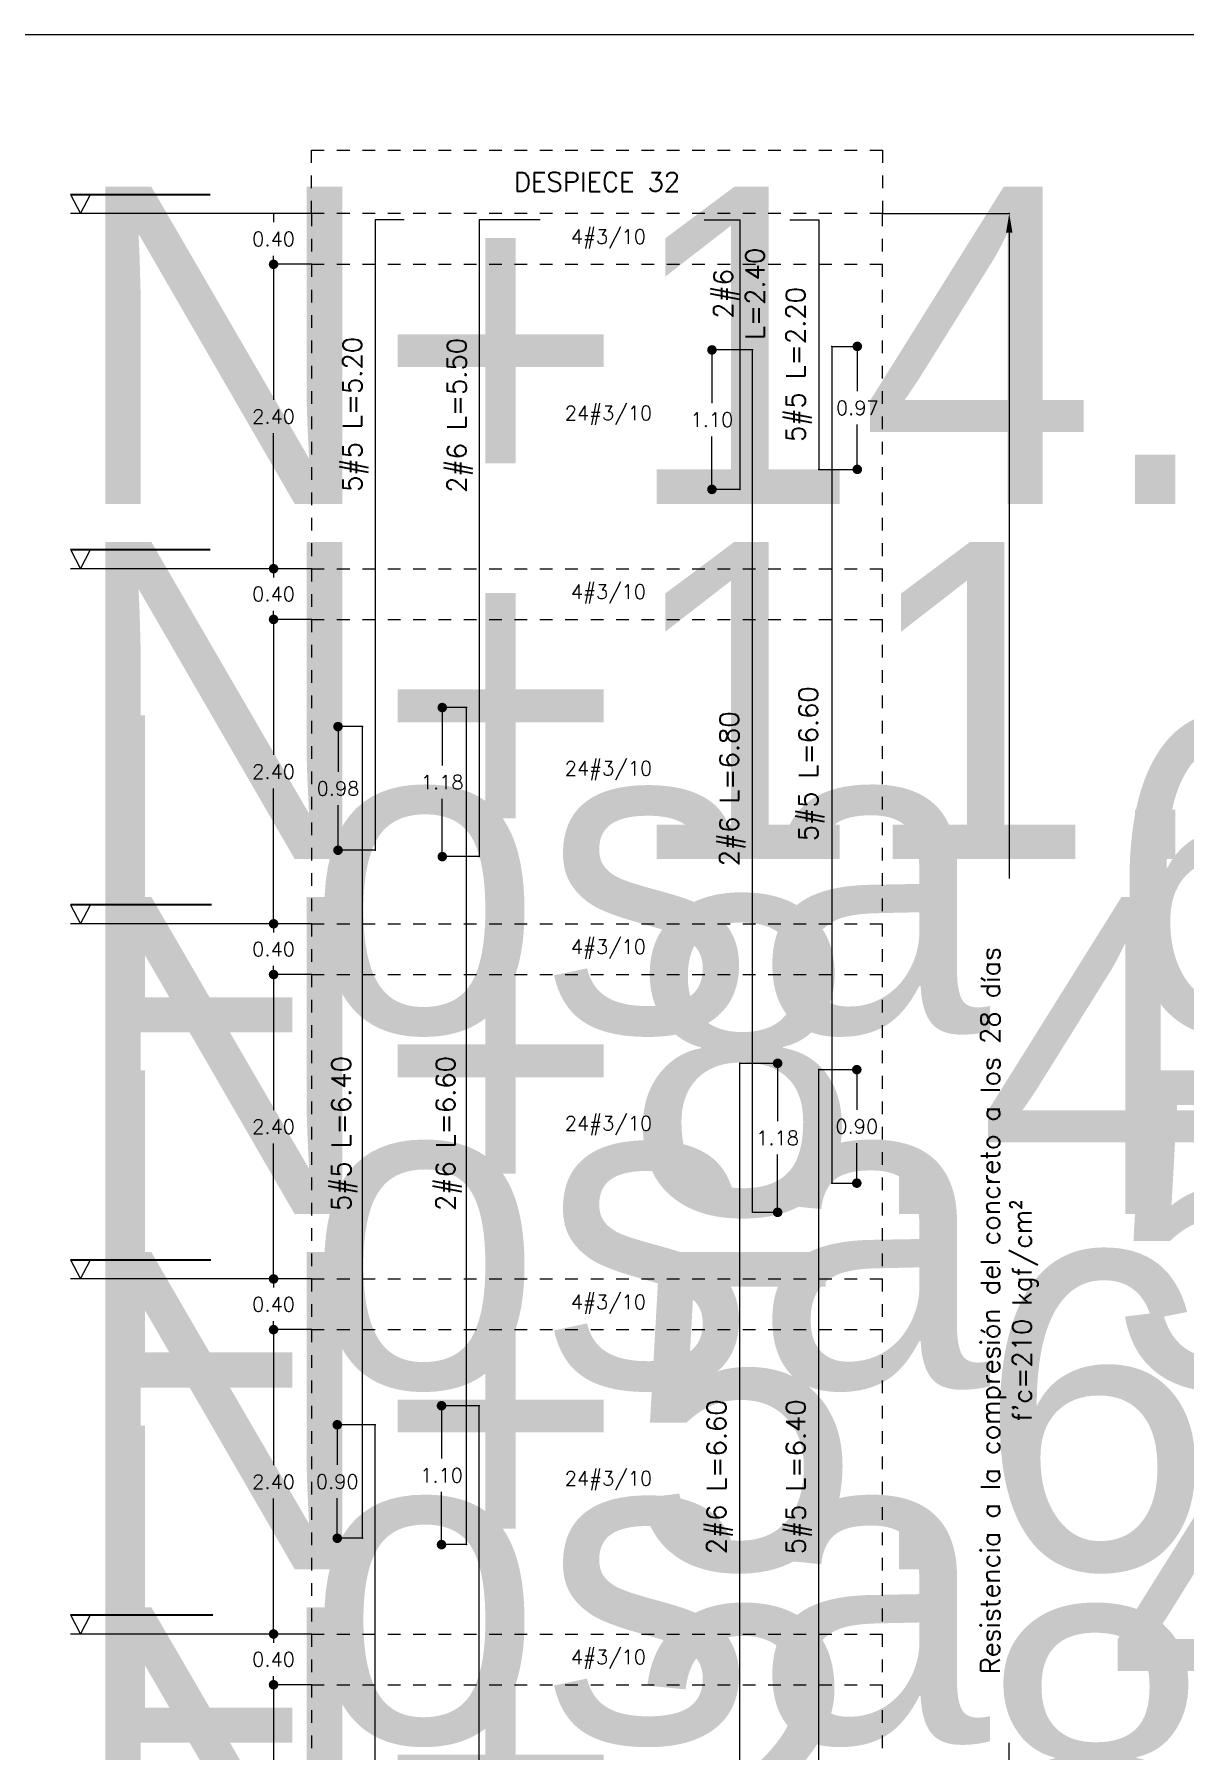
# Model space of a CAD drawing. Header units: millimetres. Extents: x 34 to 103.9, y 11.5 to 37.7.
# Drawn here: x 43.71 to 52.78, y 22.68 to 36.21 of the extents above; entities that cross this region are included whole.
import ezdxf
from ezdxf.enums import TextEntityAlignment as Align

# ---------------------------------------------------------------- set-up
doc = ezdxf.new("R2018")
doc.units = ezdxf.units.MM
doc.header["$LTSCALE"] = 0.01
doc.linetypes.add('DASHED2', pattern=[0.375, 0.25, -0.125])
doc.layers.add('def', color=7, linetype='Continuous', plot=False)
for name, color, linetype in [('FC_BORDE COLUMNA', 6, 'DASHED2'), ('FC_CAJON COLUMNAS', 4, 'Continuous'), ('FC_COTAS', 1, 'Continuous'), ('FC_PROYECCION', 6, 'DASHED2'), ('FC_R-100', 12, 'Continuous'), ('FC_R-60', 11, 'Continuous'), ('FC_R-80', 11, 'Continuous'), ('FC_REFUERZO', 5, 'Continuous')]:
    doc.layers.add(name, color=color, linetype=linetype)
doc.styles.add('FC_TEXT', font='romans.shx', dxfattribs={"height": 0.002})
doc.styles.add('FC_TEXT1', font='romans.shx')
doc.styles.get("Standard").update_dxf_attribs({"font": 'romans.shx'})
doc.dimstyles.new('FC_COTAS', dxfattribs={"dimtxt": 0.0015, "dimasz": 0.001, "dimexe": 0, "dimexo": 0, "dimgap": 0.001, "dimtad": 1, "dimtih": 1, "dimtoh": 1, "dimzin": 0, "dimdsep": 46, "dimtxsty": 'FC_TEXT1', "dimblk": 'DOT', "dimcen": 0.09, "dimclrd": 256, "dimclre": 256, "dimclrt": 256, "dimadec": 0, "dimazin": 0, "dimtfac": 1, "dimtix": 1, "dimtmove": 2, "dimatfit": 3, "dimfxl": 1.002, "dimtolj": 1, "dimtzin": 0, "dimlwd": -1, "dimarcsym": 0})

# ---------------------------------------------------------------- blocks, each defined once
blk = doc.blocks.new('_Dot')
at = {"color": 0, "linetype": 'ByBlock', "lineweight": -2}
blk.add_line((-0.5, 0), (-1, 0), dxfattribs=at)
at = {"color": 0, "linetype": 'ByBlock', "const_width": 0.5}
blk.add_lwpolyline([(-0.25, 0, 1), (0.25, 0, 1)], format="xyb", close=True, dxfattribs=at)
blk = doc.blocks.new('*D90')
at = {"layer": 'def', "color": 0, "ltscale": 0.6, "transparency": 16777216}
for p in [(45.601, 23.196), (45.901, 23.196), (45.901, 20.796)]:
    blk.add_point(p, dxfattribs=at)
at = {"layer": 'FC_COTAS', "lineweight": -2, "ltscale": 0.6, "transparency": 16777216}
for p, q in [((45.901, 23.196), (45.601, 23.196)), ((45.901, 20.796), (45.601, 20.796))]:
    blk.add_line(p, q, dxfattribs=at)
at = {"layer": 'FC_COTAS', "ltscale": 0.6, "transparency": 16777216}
for p, q in [((45.601, 23.121), (45.601, 22.127)), ((45.601, 20.871), (45.601, 21.864))]:
    blk.add_line(p, q, dxfattribs=at)
at = {"layer": 'FC_COTAS', "ltscale": 0.6, "transparency": 16777216, "xscale": 0.075, "yscale": 0.075, "zscale": 0.075}
for p, rotation in [((45.601, 23.196), 90), ((45.601, 20.796), 270)]:
    blk.add_blockref('_Dot', p, dxfattribs=dict(at, rotation=rotation))
at = {"layer": 'FC_COTAS', "ltscale": 0.6, "transparency": 16777216, "insert": (45.601, 21.996), "char_height": 0.1125, "attachment_point": 5, "style": 'FC_TEXT1'}
blk.add_mtext('\\A1;2.40', dxfattribs=at)
blk = doc.blocks.new('*D91')
at = {"layer": 'def', "color": 0, "ltscale": 0.6, "transparency": 16777216}
for p in [(45.601, 34.796), (45.901, 34.796), (45.901, 34.396)]:
    blk.add_point(p, dxfattribs=at)
at = {"layer": 'FC_COTAS', "lineweight": -2, "ltscale": 0.6, "transparency": 16777216}
for p, q in [((45.901, 34.796), (45.601, 34.796)), ((45.901, 34.396), (45.601, 34.396))]:
    blk.add_line(p, q, dxfattribs=at)
at = {"layer": 'FC_COTAS', "ltscale": 0.6, "transparency": 16777216}
for p, q in [((45.601, 34.796), (45.601, 34.727)), ((45.601, 34.396), (45.601, 34.464))]:
    blk.add_line(p, q, dxfattribs=at)
at = {"layer": 'FC_COTAS', "ltscale": 0.6, "transparency": 16777216, "insert": (45.601, 34.596), "char_height": 0.1125, "attachment_point": 5, "style": 'FC_TEXT1'}
blk.add_mtext('\\A1;0.40', dxfattribs=at)
blk = doc.blocks.new('*D220')
at = {"layer": 'def', "color": 0, "ltscale": 0.6, "transparency": 16777216}
for p in [(50.401, 34.796), (51.401, 34.796), (50.401, 17.496)]:
    blk.add_point(p, dxfattribs=at)
at = {"layer": 'FC_COTAS', "lineweight": -2, "ltscale": 0.6, "transparency": 16777216}
for p, q in [((50.401, 34.796), (51.401, 34.796)), ((50.401, 17.496), (51.401, 17.496))]:
    blk.add_line(p, q, dxfattribs=at)
at = {"layer": 'FC_COTAS', "ltscale": 0.6, "transparency": 16777216}
for p, q in [((51.401, 34.646), (51.401, 29.553)), ((51.401, 17.646), (51.401, 22.739))]:
    blk.add_line(p, q, dxfattribs=at)
for points in [[(51.376, 34.646), (51.426, 34.646), (51.401, 34.796)], [(51.376, 17.646), (51.426, 17.646), (51.401, 17.496)]]:
    blk.add_solid(points, dxfattribs=at)
at = {"layer": 'FC_COTAS', "ltscale": 0.6, "transparency": 16777216, "insert": (51.401, 26.146), "char_height": 0.1125, "attachment_point": 5, "rotation": 90, "style": 'FC_TEXT1'}
blk.add_mtext("\\A1;{\\H1.33333x;\\C11;Resistencia a la compresión del concreto a los 28 días\\Pf'c=210 kgf/cm²\\C256; }", dxfattribs=at)
blk = doc.blocks.new('*U27')
at = {"ltscale": 0.9, "const_width": 0.0002}
blk.add_lwpolyline([(-0.01064, 0.002), (-0.02533, 0.002)], dxfattribs=at)
at = {"ltscale": 0.9}
blk.add_lwpolyline([(-0.02429, 0), (-0.02325, 0.002), (-0.02533, 0.002)], close=True, dxfattribs=at)
blk.add_lwpolyline([(0, 0), (-0.02533, 0)], dxfattribs=at)
at = {"layer": 'FC_R-80', "lineweight": 25, "flags": 104}
blk.add_attdef('N+00.00', text='', height=0.002, dxfattribs=at).set_placement((-0.02533, 0.00282), align=Align.BOTTOM_LEFT)
blk = doc.blocks.new('*D95')
at = {"layer": 'def', "color": 0, "ltscale": 1.5, "transparency": 16777216}
for p in [(45.601, 23.596), (45.901, 23.596), (45.901, 23.196)]:
    blk.add_point(p, dxfattribs=at)
at = {"layer": 'FC_COTAS', "lineweight": -2, "ltscale": 1.5, "transparency": 16777216}
for p, q in [((45.901, 23.596), (45.601, 23.596)), ((45.901, 23.196), (45.601, 23.196))]:
    blk.add_line(p, q, dxfattribs=at)
at = {"layer": 'FC_COTAS', "ltscale": 1.5, "transparency": 16777216}
for p, q in [((45.601, 23.596), (45.601, 23.527)), ((45.601, 23.196), (45.601, 23.264))]:
    blk.add_line(p, q, dxfattribs=at)
at = {"layer": 'FC_COTAS', "ltscale": 1.5, "transparency": 16777216, "insert": (45.601, 23.396), "char_height": 0.1125, "attachment_point": 5, "style": 'FC_TEXT1'}
blk.add_mtext('\\A1;0.40', dxfattribs=at)
blk = doc.blocks.new('*D96')
at = {"layer": 'def', "color": 0, "ltscale": 1.5, "transparency": 16777216}
for p in [(45.601, 25.996), (45.901, 25.996), (45.901, 23.596)]:
    blk.add_point(p, dxfattribs=at)
at = {"layer": 'FC_COTAS', "lineweight": -2, "ltscale": 1.5, "transparency": 16777216}
for p, q in [((45.901, 25.996), (45.601, 25.996)), ((45.901, 23.596), (45.601, 23.596))]:
    blk.add_line(p, q, dxfattribs=at)
at = {"layer": 'FC_COTAS', "ltscale": 1.5, "transparency": 16777216}
for p, q in [((45.601, 25.921), (45.601, 24.927)), ((45.601, 23.671), (45.601, 24.664))]:
    blk.add_line(p, q, dxfattribs=at)
at = {"layer": 'FC_COTAS', "ltscale": 1.5, "transparency": 16777216, "xscale": 0.075, "yscale": 0.075, "zscale": 0.075}
for p, rotation in [((45.601, 25.996), 90), ((45.601, 23.596), 270)]:
    blk.add_blockref('_Dot', p, dxfattribs=dict(at, rotation=rotation))
at = {"layer": 'FC_COTAS', "ltscale": 1.5, "transparency": 16777216, "insert": (45.601, 24.796), "char_height": 0.1125, "attachment_point": 5, "style": 'FC_TEXT1'}
blk.add_mtext('\\A1;2.40', dxfattribs=at)
blk = doc.blocks.new('*D97')
at = {"layer": 'def', "color": 0, "ltscale": 1.5, "transparency": 16777216}
for p in [(45.601, 26.396), (45.901, 26.396), (45.901, 25.996)]:
    blk.add_point(p, dxfattribs=at)
at = {"layer": 'FC_COTAS', "lineweight": -2, "ltscale": 1.5, "transparency": 16777216}
for p, q in [((45.901, 26.396), (45.601, 26.396)), ((45.901, 25.996), (45.601, 25.996))]:
    blk.add_line(p, q, dxfattribs=at)
at = {"layer": 'FC_COTAS', "ltscale": 1.5, "transparency": 16777216}
for p, q in [((45.601, 26.396), (45.601, 26.327)), ((45.601, 25.996), (45.601, 26.064))]:
    blk.add_line(p, q, dxfattribs=at)
at = {"layer": 'FC_COTAS', "ltscale": 1.5, "transparency": 16777216, "insert": (45.601, 26.196), "char_height": 0.1125, "attachment_point": 5, "style": 'FC_TEXT1'}
blk.add_mtext('\\A1;0.40', dxfattribs=at)
blk = doc.blocks.new('*D98')
at = {"layer": 'def', "color": 0, "ltscale": 1.5, "transparency": 16777216}
for p in [(45.601, 28.796), (45.901, 28.796), (45.901, 26.396)]:
    blk.add_point(p, dxfattribs=at)
at = {"layer": 'FC_COTAS', "lineweight": -2, "ltscale": 1.5, "transparency": 16777216}
for p, q in [((45.901, 28.796), (45.601, 28.796)), ((45.901, 26.396), (45.601, 26.396))]:
    blk.add_line(p, q, dxfattribs=at)
at = {"layer": 'FC_COTAS', "ltscale": 1.5, "transparency": 16777216}
for p, q in [((45.601, 28.721), (45.601, 27.727)), ((45.601, 26.471), (45.601, 27.464))]:
    blk.add_line(p, q, dxfattribs=at)
at = {"layer": 'FC_COTAS', "ltscale": 1.5, "transparency": 16777216, "xscale": 0.075, "yscale": 0.075, "zscale": 0.075}
for p, rotation in [((45.601, 28.796), 90), ((45.601, 26.396), 270)]:
    blk.add_blockref('_Dot', p, dxfattribs=dict(at, rotation=rotation))
at = {"layer": 'FC_COTAS', "ltscale": 1.5, "transparency": 16777216, "insert": (45.601, 27.596), "char_height": 0.1125, "attachment_point": 5, "style": 'FC_TEXT1'}
blk.add_mtext('\\A1;2.40', dxfattribs=at)
blk = doc.blocks.new('*D99')
at = {"layer": 'def', "color": 0, "ltscale": 1.5, "transparency": 16777216}
for p in [(45.601, 29.196), (45.901, 29.196), (45.901, 28.796)]:
    blk.add_point(p, dxfattribs=at)
at = {"layer": 'FC_COTAS', "lineweight": -2, "ltscale": 1.5, "transparency": 16777216}
for p, q in [((45.901, 29.196), (45.601, 29.196)), ((45.901, 28.796), (45.601, 28.796))]:
    blk.add_line(p, q, dxfattribs=at)
at = {"layer": 'FC_COTAS', "ltscale": 1.5, "transparency": 16777216}
for p, q in [((45.601, 29.196), (45.601, 29.127)), ((45.601, 28.796), (45.601, 28.864))]:
    blk.add_line(p, q, dxfattribs=at)
at = {"layer": 'FC_COTAS', "ltscale": 1.5, "transparency": 16777216, "insert": (45.601, 28.996), "char_height": 0.1125, "attachment_point": 5, "style": 'FC_TEXT1'}
blk.add_mtext('\\A1;0.40', dxfattribs=at)
blk = doc.blocks.new('*D100')
at = {"layer": 'def', "color": 0, "ltscale": 1.5, "transparency": 16777216}
for p in [(45.601, 31.596), (45.901, 31.596), (45.901, 29.196)]:
    blk.add_point(p, dxfattribs=at)
at = {"layer": 'FC_COTAS', "lineweight": -2, "ltscale": 1.5, "transparency": 16777216}
for p, q in [((45.901, 31.596), (45.601, 31.596)), ((45.901, 29.196), (45.601, 29.196))]:
    blk.add_line(p, q, dxfattribs=at)
at = {"layer": 'FC_COTAS', "ltscale": 1.5, "transparency": 16777216}
for p, q in [((45.601, 31.521), (45.601, 30.527)), ((45.601, 29.271), (45.601, 30.264))]:
    blk.add_line(p, q, dxfattribs=at)
at = {"layer": 'FC_COTAS', "ltscale": 1.5, "transparency": 16777216, "xscale": 0.075, "yscale": 0.075, "zscale": 0.075}
for p, rotation in [((45.601, 31.596), 90), ((45.601, 29.196), 270)]:
    blk.add_blockref('_Dot', p, dxfattribs=dict(at, rotation=rotation))
at = {"layer": 'FC_COTAS', "ltscale": 1.5, "transparency": 16777216, "insert": (45.601, 30.396), "char_height": 0.1125, "attachment_point": 5, "style": 'FC_TEXT1'}
blk.add_mtext('\\A1;2.40', dxfattribs=at)
blk = doc.blocks.new('*U26')
at = {"ltscale": 0.9, "const_width": 0.0002}
blk.add_lwpolyline([(-0.01049, 0.002), (-0.02533, 0.002)], dxfattribs=at)
at = {"ltscale": 0.9}
blk.add_lwpolyline([(-0.02429, 0), (-0.02325, 0.002), (-0.02533, 0.002)], close=True, dxfattribs=at)
blk.add_lwpolyline([(0, 0), (-0.02533, 0)], dxfattribs=at)
at = {"layer": 'FC_R-80', "lineweight": 25, "flags": 104}
blk.add_attdef('N+00.00', text='', height=0.002, dxfattribs=at).set_placement((-0.02533, 0.00282), align=Align.BOTTOM_LEFT)
blk = doc.blocks.new('*U25')
at = {"ltscale": 0.9, "const_width": 0.0002}
blk.add_lwpolyline([(-0.01058, 0.002), (-0.02533, 0.002)], dxfattribs=at)
at = {"ltscale": 0.9}
blk.add_lwpolyline([(-0.02429, 0), (-0.02325, 0.002), (-0.02533, 0.002)], close=True, dxfattribs=at)
blk.add_lwpolyline([(0, 0), (-0.02533, 0)], dxfattribs=at)
at = {"layer": 'FC_R-80', "lineweight": 25, "flags": 104}
blk.add_attdef('N+00.00', text='', height=0.002, dxfattribs=at).set_placement((-0.02533, 0.00282), align=Align.BOTTOM_LEFT)
blk = doc.blocks.new('*U24')
at = {"ltscale": 0.9, "const_width": 0.0002}
blk.add_lwpolyline([(-0.01037, 0.002), (-0.02533, 0.002)], dxfattribs=at)
at = {"ltscale": 0.9}
blk.add_lwpolyline([(-0.02429, 0), (-0.02325, 0.002), (-0.02533, 0.002)], close=True, dxfattribs=at)
blk.add_lwpolyline([(0, 0), (-0.02533, 0)], dxfattribs=at)
at = {"layer": 'FC_R-80', "lineweight": 25, "flags": 104}
blk.add_attdef('N+00.00', text='', height=0.002, dxfattribs=at).set_placement((-0.02533, 0.00282), align=Align.BOTTOM_LEFT)
blk = doc.blocks.new('*D101')
at = {"layer": 'def', "color": 0, "ltscale": 0.6, "transparency": 16777216}
for p in [(46.401, 25.246), (46.103, 24.351), (46.301, 24.351)]:
    blk.add_point(p, dxfattribs=at)
at = {"layer": 'FC_COTAS', "lineweight": -2, "ltscale": 0.6, "transparency": 16777216}
for p, q in [((46.401, 25.246), (46.103, 25.246)), ((46.301, 24.351), (46.103, 24.351))]:
    blk.add_line(p, q, dxfattribs=at)
at = {"layer": 'FC_COTAS', "ltscale": 0.6, "transparency": 16777216}
for p, q in [((46.103, 25.171), (46.103, 24.929)), ((46.103, 24.426), (46.103, 24.667))]:
    blk.add_line(p, q, dxfattribs=at)
at = {"layer": 'FC_COTAS', "ltscale": 0.6, "transparency": 16777216, "xscale": 0.075, "yscale": 0.075, "zscale": 0.075}
for p, rotation in [((46.103, 25.246), 90), ((46.103, 24.351), 270)]:
    blk.add_blockref('_Dot', p, dxfattribs=dict(at, rotation=rotation))
at = {"layer": 'FC_COTAS', "ltscale": 0.6, "transparency": 16777216, "insert": (46.103, 24.798), "char_height": 0.1125, "attachment_point": 5, "style": 'FC_TEXT1'}
blk.add_mtext('\\A1;0.90', dxfattribs=at)
blk = doc.blocks.new('*D102')
at = {"layer": 'def', "color": 0, "ltscale": 0.6, "transparency": 16777216}
for p in [(46.301, 30.751), (46.109, 29.776), (46.401, 29.776)]:
    blk.add_point(p, dxfattribs=at)
at = {"layer": 'FC_COTAS', "lineweight": -2, "ltscale": 0.6, "transparency": 16777216}
for p, q in [((46.301, 30.751), (46.109, 30.751)), ((46.401, 29.776), (46.109, 29.776))]:
    blk.add_line(p, q, dxfattribs=at)
at = {"layer": 'FC_COTAS', "ltscale": 0.6, "transparency": 16777216}
for p, q in [((46.109, 30.676), (46.109, 30.394)), ((46.109, 29.851), (46.109, 30.132))]:
    blk.add_line(p, q, dxfattribs=at)
at = {"layer": 'FC_COTAS', "ltscale": 0.6, "transparency": 16777216, "xscale": 0.075, "yscale": 0.075, "zscale": 0.075}
for p, rotation in [((46.109, 30.751), 90), ((46.109, 29.776), 270)]:
    blk.add_blockref('_Dot', p, dxfattribs=dict(at, rotation=rotation))
at = {"layer": 'FC_COTAS', "ltscale": 0.6, "transparency": 16777216, "insert": (46.109, 30.263), "char_height": 0.1125, "attachment_point": 5, "style": 'FC_TEXT1'}
blk.add_mtext('\\A1;0.98', dxfattribs=at)
blk = doc.blocks.new('*D105')
at = {"layer": 'def', "color": 0, "ltscale": 0.6, "transparency": 16777216}
for p in [(49.901, 28.046), (50.001, 27.151), (50.199, 27.151)]:
    blk.add_point(p, dxfattribs=at)
at = {"layer": 'FC_COTAS', "lineweight": -2, "ltscale": 0.6, "transparency": 16777216}
for p, q in [((49.901, 28.046), (50.199, 28.046)), ((50.001, 27.151), (50.199, 27.151))]:
    blk.add_line(p, q, dxfattribs=at)
at = {"layer": 'FC_COTAS', "ltscale": 0.6, "transparency": 16777216}
for p, q in [((50.199, 27.971), (50.199, 27.729)), ((50.199, 27.226), (50.199, 27.467))]:
    blk.add_line(p, q, dxfattribs=at)
at = {"layer": 'FC_COTAS', "ltscale": 0.6, "transparency": 16777216, "xscale": 0.075, "yscale": 0.075, "zscale": 0.075}
for p, rotation in [((50.199, 28.046), 90), ((50.199, 27.151), 270)]:
    blk.add_blockref('_Dot', p, dxfattribs=dict(at, rotation=rotation))
at = {"layer": 'FC_COTAS', "ltscale": 0.6, "transparency": 16777216, "insert": (50.199, 27.598), "char_height": 0.1125, "attachment_point": 5, "style": 'FC_TEXT1'}
blk.add_mtext('\\A1;0.90', dxfattribs=at)
blk = doc.blocks.new('*D106')
at = {"layer": 'def', "color": 0, "ltscale": 1.5, "transparency": 16777216}
for p in [(45.601, 31.996), (45.901, 31.996), (45.901, 31.596)]:
    blk.add_point(p, dxfattribs=at)
at = {"layer": 'FC_COTAS', "lineweight": -2, "ltscale": 1.5, "transparency": 16777216}
for p, q in [((45.901, 31.996), (45.601, 31.996)), ((45.901, 31.596), (45.601, 31.596))]:
    blk.add_line(p, q, dxfattribs=at)
at = {"layer": 'FC_COTAS', "ltscale": 1.5, "transparency": 16777216}
for p, q in [((45.601, 31.996), (45.601, 31.927)), ((45.601, 31.596), (45.601, 31.664))]:
    blk.add_line(p, q, dxfattribs=at)
at = {"layer": 'FC_COTAS', "ltscale": 1.5, "transparency": 16777216, "insert": (45.601, 31.796), "char_height": 0.1125, "attachment_point": 5, "style": 'FC_TEXT1'}
blk.add_mtext('\\A1;0.40', dxfattribs=at)
blk = doc.blocks.new('*D107')
at = {"layer": 'def', "color": 0, "ltscale": 0.6, "transparency": 16777216}
for p in [(50.001, 33.749), (49.901, 32.779), (50.203, 32.779)]:
    blk.add_point(p, dxfattribs=at)
at = {"layer": 'FC_COTAS', "lineweight": -2, "ltscale": 0.6, "transparency": 16777216}
for p, q in [((50.001, 33.749), (50.203, 33.749)), ((49.901, 32.779), (50.203, 32.779))]:
    blk.add_line(p, q, dxfattribs=at)
at = {"layer": 'FC_COTAS', "ltscale": 0.6, "transparency": 16777216}
for p, q in [((50.203, 33.674), (50.203, 33.395)), ((50.203, 32.854), (50.203, 33.132))]:
    blk.add_line(p, q, dxfattribs=at)
at = {"layer": 'FC_COTAS', "ltscale": 0.6, "transparency": 16777216, "xscale": 0.075, "yscale": 0.075, "zscale": 0.075}
for p, rotation in [((50.203, 33.749), 90), ((50.203, 32.779), 270)]:
    blk.add_blockref('_Dot', p, dxfattribs=dict(at, rotation=rotation))
at = {"layer": 'FC_COTAS', "ltscale": 0.6, "transparency": 16777216, "insert": (50.203, 33.264), "char_height": 0.1125, "attachment_point": 5, "style": 'FC_TEXT1'}
blk.add_mtext('\\A1;0.97', dxfattribs=at)
blk = doc.blocks.new('*D108')
at = {"layer": 'def', "color": 0, "ltscale": 1.5, "transparency": 16777216}
for p in [(45.601, 34.396), (45.901, 34.396), (45.901, 31.996)]:
    blk.add_point(p, dxfattribs=at)
at = {"layer": 'FC_COTAS', "lineweight": -2, "ltscale": 1.5, "transparency": 16777216}
for p, q in [((45.901, 34.396), (45.601, 34.396)), ((45.901, 31.996), (45.601, 31.996))]:
    blk.add_line(p, q, dxfattribs=at)
at = {"layer": 'FC_COTAS', "ltscale": 1.5, "transparency": 16777216}
for p, q in [((45.601, 34.321), (45.601, 33.327)), ((45.601, 32.071), (45.601, 33.064))]:
    blk.add_line(p, q, dxfattribs=at)
at = {"layer": 'FC_COTAS', "ltscale": 1.5, "transparency": 16777216, "xscale": 0.075, "yscale": 0.075, "zscale": 0.075}
for p, rotation in [((45.601, 34.396), 90), ((45.601, 31.996), 270)]:
    blk.add_blockref('_Dot', p, dxfattribs=dict(at, rotation=rotation))
at = {"layer": 'FC_COTAS', "ltscale": 1.5, "transparency": 16777216, "insert": (45.601, 33.196), "char_height": 0.1125, "attachment_point": 5, "style": 'FC_TEXT1'}
blk.add_mtext('\\A1;2.40', dxfattribs=at)
blk = doc.blocks.new('*D110')
at = {"layer": 'def', "color": 0, "ltscale": 0.6, "transparency": 16777216}
for p in [(47.223, 25.396), (46.925, 24.301), (47.123, 24.301)]:
    blk.add_point(p, dxfattribs=at)
at = {"layer": 'FC_COTAS', "lineweight": -2, "ltscale": 0.6, "transparency": 16777216}
for p, q in [((47.223, 25.396), (46.925, 25.396)), ((47.123, 24.301), (46.925, 24.301))]:
    blk.add_line(p, q, dxfattribs=at)
at = {"layer": 'FC_COTAS', "ltscale": 0.6, "transparency": 16777216}
for p, q in [((46.925, 25.321), (46.925, 24.979)), ((46.925, 24.376), (46.925, 24.717))]:
    blk.add_line(p, q, dxfattribs=at)
at = {"layer": 'FC_COTAS', "ltscale": 0.6, "transparency": 16777216, "xscale": 0.075, "yscale": 0.075, "zscale": 0.075}
for p, rotation in [((46.925, 25.396), 90), ((46.925, 24.301), 270)]:
    blk.add_blockref('_Dot', p, dxfattribs=dict(at, rotation=rotation))
at = {"layer": 'FC_COTAS', "ltscale": 0.6, "transparency": 16777216, "insert": (46.925, 24.848), "char_height": 0.1125, "attachment_point": 5, "style": 'FC_TEXT1'}
blk.add_mtext('\\A1;1.10', dxfattribs=at)
blk = doc.blocks.new('*D111')
at = {"layer": 'def', "color": 0, "ltscale": 0.6, "transparency": 16777216}
for p in [(47.123, 30.901), (46.931, 29.726), (47.223, 29.726)]:
    blk.add_point(p, dxfattribs=at)
at = {"layer": 'FC_COTAS', "lineweight": -2, "ltscale": 0.6, "transparency": 16777216}
for p, q in [((47.123, 30.901), (46.931, 30.901)), ((47.223, 29.726), (46.931, 29.726))]:
    blk.add_line(p, q, dxfattribs=at)
at = {"layer": 'FC_COTAS', "ltscale": 0.6, "transparency": 16777216}
for p, q in [((46.931, 30.826), (46.931, 30.444)), ((46.931, 29.801), (46.931, 30.182))]:
    blk.add_line(p, q, dxfattribs=at)
at = {"layer": 'FC_COTAS', "ltscale": 0.6, "transparency": 16777216, "xscale": 0.075, "yscale": 0.075, "zscale": 0.075}
for p, rotation in [((46.931, 30.901), 90), ((46.931, 29.726), 270)]:
    blk.add_blockref('_Dot', p, dxfattribs=dict(at, rotation=rotation))
at = {"layer": 'FC_COTAS', "ltscale": 0.6, "transparency": 16777216, "insert": (46.931, 30.313), "char_height": 0.1125, "attachment_point": 5, "style": 'FC_TEXT1'}
blk.add_mtext('\\A1;1.18', dxfattribs=at)
blk = doc.blocks.new('*D113')
at = {"layer": 'def', "color": 0, "ltscale": 0.6, "transparency": 16777216}
for p in [(49.277, 28.096), (49.377, 26.921), (49.575, 26.921)]:
    blk.add_point(p, dxfattribs=at)
at = {"layer": 'FC_COTAS', "lineweight": -2, "ltscale": 0.6, "transparency": 16777216}
for p, q in [((49.277, 28.096), (49.575, 28.096)), ((49.377, 26.921), (49.575, 26.921))]:
    blk.add_line(p, q, dxfattribs=at)
at = {"layer": 'FC_COTAS', "ltscale": 0.6, "transparency": 16777216}
for p, q in [((49.575, 28.021), (49.575, 27.639)), ((49.575, 26.996), (49.575, 27.377))]:
    blk.add_line(p, q, dxfattribs=at)
at = {"layer": 'FC_COTAS', "ltscale": 0.6, "transparency": 16777216, "xscale": 0.075, "yscale": 0.075, "zscale": 0.075}
for p, rotation in [((49.575, 28.096), 90), ((49.575, 26.921), 270)]:
    blk.add_blockref('_Dot', p, dxfattribs=dict(at, rotation=rotation))
at = {"layer": 'FC_COTAS', "ltscale": 0.6, "transparency": 16777216, "insert": (49.575, 27.508), "char_height": 0.1125, "attachment_point": 5, "style": 'FC_TEXT1'}
blk.add_mtext('\\A1;1.18', dxfattribs=at)
blk = doc.blocks.new('*D114')
at = {"layer": 'def', "color": 0, "ltscale": 1.5, "transparency": 16777216}
for p in [(49.377, 33.721), (49.057, 32.621), (49.277, 32.621)]:
    blk.add_point(p, dxfattribs=at)
at = {"layer": 'FC_COTAS', "lineweight": -2, "ltscale": 1.5, "transparency": 16777216}
for p, q in [((49.377, 33.721), (49.057, 33.721)), ((49.277, 32.621), (49.057, 32.621))]:
    blk.add_line(p, q, dxfattribs=at)
at = {"layer": 'FC_COTAS', "ltscale": 1.5, "transparency": 16777216}
for p, q in [((49.057, 33.646), (49.057, 33.302)), ((49.057, 32.696), (49.057, 33.039))]:
    blk.add_line(p, q, dxfattribs=at)
at = {"layer": 'FC_COTAS', "ltscale": 1.5, "transparency": 16777216, "xscale": 0.075, "yscale": 0.075, "zscale": 0.075}
for p, rotation in [((49.057, 33.721), 90), ((49.057, 32.621), 270)]:
    blk.add_blockref('_Dot', p, dxfattribs=dict(at, rotation=rotation))
at = {"layer": 'FC_COTAS', "ltscale": 1.5, "transparency": 16777216, "insert": (49.057, 33.171), "char_height": 0.1125, "attachment_point": 5, "style": 'FC_TEXT1'}
blk.add_mtext('\\A1;1.10', dxfattribs=at)

msp = doc.modelspace()

# ---------------------------------------------------------------- linework, layer by layer
at = {"layer": 'FC_BORDE COLUMNA', "ltscale": 0.6}
msp.add_lwpolyline([(45.901, 17.496), (50.401, 17.496), (50.401, 34.796), (45.901, 34.796)], close=True, dxfattribs=at)
at = {"layer": 'FC_PROYECCION', "ltscale": 0.6}
msp.add_lwpolyline([(45.901, 34.796), (45.901, 35.296), (50.401, 35.296), (50.401, 34.796)], close=True, dxfattribs=at)
for points in [[(45.901, 34.396), (50.401, 34.396)], [(45.901, 31.996), (50.401, 31.996)], [(45.901, 31.596), (50.401, 31.596)], [(45.901, 29.196), (50.401, 29.196)], [(45.901, 28.796), (50.401, 28.796)], [(45.901, 26.396), (50.401, 26.396)], [(45.901, 25.996), (50.401, 25.996)], [(45.901, 23.596), (50.401, 23.596)], [(45.901, 23.196), (50.401, 23.196)]]:
    msp.add_lwpolyline(points, dxfattribs=at)
at = {"layer": 'FC_REFUERZO', "ltscale": 0.6}
for points in [[(46.631, 34.746), (46.401, 34.746), (46.401, 29.771)], [(47.703, 34.746), (47.223, 34.746), (47.223, 29.726)], [(48.997, 34.746), (49.277, 34.746), (49.277, 32.621)], [(49.671, 34.746), (49.901, 34.746), (49.901, 32.779)], [(49.377, 26.921), (49.377, 33.721), (49.377, 33.721)], [(50.001, 33.749), (50.001, 33.749), (50.001, 27.151)], [(47.123, 24.301), (47.123, 30.901), (47.123, 30.901)], [(46.301, 24.351), (46.301, 30.751), (46.301, 30.751)], [(49.277, 21.496), (49.277, 28.096), (49.277, 28.096)], [(49.901, 21.646), (49.901, 28.046), (49.901, 28.046)], [(47.223, 18.696), (47.223, 25.396), (47.223, 25.396)], [(46.401, 18.846), (46.401, 25.246), (46.401, 25.246)]]:
    msp.add_lwpolyline(points, dxfattribs=at)

# ---------------------------------------------------------------- block references
at = {"layer": 'FC_COTAS'}
ref = msp.add_blockref('*U27', (45.901, 34.796), dxfattribs=dict(at, xscale=75, yscale=75, zscale=75))
lines = msp.add_mtext('N+14.00\\PLosa 6-A', dxfattribs={"layer": 'FC_R-80', "lineweight": 25, "insert": (44.001, 35.007), "char_height": 2.5, "attachment_point": 1})
ref.add_attrib('N+00.00', '', (44.001, 35.007), dxfattribs={"flags": 104}).embed_mtext(lines)
ref = msp.add_blockref('*U27', (45.901, 31.996), dxfattribs=dict(at, xscale=75, yscale=75, zscale=75))
lines = msp.add_mtext('N+11.20\\PLosa 5-A', dxfattribs={"layer": 'FC_R-80', "lineweight": 25, "insert": (44.001, 32.207), "char_height": 2.5, "attachment_point": 1})
ref.add_attrib('N+00.00', '', (44.001, 32.207), dxfattribs={"flags": 104}).embed_mtext(lines)
ref = msp.add_blockref('*U26', (45.901, 29.196), dxfattribs=dict(at, xscale=75, yscale=75, zscale=75))
lines = msp.add_mtext('N+8.40\\PLosa 4-A', dxfattribs={"layer": 'FC_R-80', "lineweight": 25, "insert": (44.001, 29.407), "char_height": 2.5, "attachment_point": 1})
ref.add_attrib('N+00.00', '', (44.001, 29.407), dxfattribs={"flags": 104}).embed_mtext(lines)
ref = msp.add_blockref('*U25', (45.901, 26.396), dxfattribs=dict(at, xscale=75, yscale=75, zscale=75))
lines = msp.add_mtext('N+5.60\\PLosa 3-A', dxfattribs={"layer": 'FC_R-80', "lineweight": 25, "insert": (44.001, 26.607), "char_height": 2.5, "attachment_point": 1})
ref.add_attrib('N+00.00', '', (44.001, 26.607), dxfattribs={"flags": 104}).embed_mtext(lines)
ref = msp.add_blockref('*U24', (45.901, 23.596), dxfattribs=dict(at, xscale=75, yscale=75, zscale=75))
lines = msp.add_mtext('N+2.80\\PLosa 2-A', dxfattribs={"layer": 'FC_R-80', "lineweight": 25, "insert": (44.001, 23.807), "char_height": 2.5, "attachment_point": 1})
ref.add_attrib('N+00.00', '', (44.001, 23.807), dxfattribs={"flags": 104}).embed_mtext(lines)

# ---------------------------------------------------------------- texts
at = {"layer": 'FC_R-100', "ltscale": 0.6, "insert": (48.151, 35.046), "char_height": 0.15, "width": 1.47293, "attachment_point": 5, "style": 'FC_TEXT'}
msp.add_mtext('DESPIECE 32', dxfattribs=at)
at = {"layer": 'FC_R-80', "char_height": 0.15, "attachment_point": 5, "rotation": 90, "style": 'FC_TEXT'}
for s, insert, width in [('2#6 L=2.40', (49.271, 34.163), 0.85504), ('5#5 L=2.20', (49.741, 33.606), 1.4281), ('5#5 L=5.20', (46.247, 33.213), 4.2281), ('2#6 L=5.50', (47.07, 33.205), 1.4281), ('5#5 L=6.60', (49.841, 30.458), 1.4281), ('2#6 L=6.80', (49.218, 30.26), 1.5789), ('5#5 L=6.40', (46.159, 27.542), 1.5789), ('2#6 L=6.60', (46.982, 27.542), 1.5789), ('2#6 L=6.60', (49.118, 24.835), 1.5789), ('5#5 L=6.40', (49.743, 24.835), 1.5789)]:
    msp.add_mtext(s, dxfattribs=dict(at, insert=insert, width=width))

# ---------------------------------------------------------------- dimensions: what is measured, and where the dimension line sits
at = {"layer": 'FC_COTAS', "ltscale": 0.6}
for base, p1, p2, picture, middle in [((45.601, 34.796), (45.901, 34.396), (45.901, 34.796), '*D91', (45.601, 34.596)), ((50.203, 32.779), (50.001, 33.749), (49.901, 32.779), '*D107', (50.203, 33.264)), ((46.931102627, 29.725714937), (47.123305627, 30.900714937), (47.223305627, 29.725714937), '*D111', (46.931102627, 30.313214937)), ((46.108887855, 29.775714938), (46.301090854, 30.750714938), (46.401090854, 29.775714938), '*D102', (46.108887855, 30.263214938)), ((49.574970094, 26.920709129), (49.276561694, 28.095709129), (49.376561694, 26.920709129), '*D113', (49.574970094, 27.508209129)), ((50.199499254, 27.15070913), (49.901090854, 28.04570913), (50.001090854, 27.15070913), '*D105', (50.199499254, 27.59820913)), ((46.924897227, 24.300709129), (47.223305627, 25.395709129), (47.123305627, 24.300709129), '*D110', (46.924897227, 24.848209129)), ((46.102682455, 24.35070913), (46.401090854, 25.24570913), (46.301090854, 24.35070913), '*D101', (46.102682455, 24.79820913)), ((45.601, 23.196), (45.901, 20.796), (45.901, 23.196), '*D90', (45.601, 21.996))]:
    dim = msp.add_linear_dim(base=base, p1=p1, p2=p2, angle=90, dimstyle='FC_COTAS', override={"dimscale": 0, "dimtix": 1, "dimtofl": 1, "dimtmove": 2, "dimatfit": 3}, dxfattribs=at)
    dim.commit()
    dim.dimension.update_dxf_attribs({"geometry": picture, "text_midpoint": middle})
dim = msp.add_linear_dim(base=(51.401, 34.796), p1=(50.401, 17.496), p2=(50.401, 34.796), angle=90, text="{\\H1.33333x;\\C11;Resistencia a la compresión del concreto a los 28 días\\Pf'c=210 kgf/cm²\\C256; }", dimstyle='FC_COTAS', override={"dimscale": 0, "dimasz": 0.002, "dimsah": 1, "dimtix": 1, "dimtofl": 1, "dimtmove": 2, "dimatfit": 3}, dxfattribs=at)
dim.commit()
dim.dimension.update_dxf_attribs({"geometry": '*D220', "text_midpoint": (51.401, 26.146), "text_rotation": 90})
at = {"layer": 'FC_COTAS', "ltscale": 1.5}
for base, p1, p2, picture, middle in [((45.601, 34.396), (45.901, 31.996), (45.901, 34.396), '*D108', (45.601, 33.196)), ((49.057, 32.621), (49.377, 33.721), (49.277, 32.621), '*D114', (49.057, 33.171)), ((45.601, 31.996), (45.901, 31.596), (45.901, 31.996), '*D106', (45.601, 31.796)), ((45.601, 31.596), (45.901, 29.196), (45.901, 31.596), '*D100', (45.601, 30.396)), ((45.601, 29.196), (45.901, 28.796), (45.901, 29.196), '*D99', (45.601, 28.996)), ((45.601, 28.796), (45.901, 26.396), (45.901, 28.796), '*D98', (45.601, 27.596)), ((45.601, 26.396), (45.901, 25.996), (45.901, 26.396), '*D97', (45.601, 26.196)), ((45.601, 25.996), (45.901, 23.596), (45.901, 25.996), '*D96', (45.601, 24.796)), ((45.601, 23.596), (45.901, 23.196), (45.901, 23.596), '*D95', (45.601, 23.396))]:
    dim = msp.add_linear_dim(base=base, p1=p1, p2=p2, angle=90, dimstyle='FC_COTAS', override={"dimscale": 0, "dimtix": 1, "dimtofl": 1, "dimtmove": 2, "dimatfit": 3}, dxfattribs=at)
    dim.commit()
    dim.dimension.update_dxf_attribs({"geometry": picture, "text_midpoint": middle})

# ---------------------------------------------------------------- next in the draw order: texts
at = {"layer": 'FC_R-60', "char_height": 0.1125, "attachment_point": 5, "style": 'FC_TEXT', "bg_fill": 3, "box_fill_scale": 1, "bg_fill_color": 256, "bg_fill_transparency": 0}
for s, insert, width in [('4#3/10', (48.241, 34.596), 0.53148), ('24#3/10', (48.241, 33.204), 0.64398), ('4#3/10', (48.241, 31.796), 0.53148), ('24#3/10', (48.241, 30.404), 0.64398), ('4#3/10', (48.241, 28.996), 0.53148), ('24#3/10', (48.241, 27.604), 0.64398), ('4#3/10', (48.241, 26.196), 0.53148), ('24#3/10', (48.241, 24.804), 0.64398), ('4#3/10', (48.241, 23.396), 0.53148)]:
    msp.add_mtext(s, dxfattribs=dict(at, insert=insert, width=width))

# ---------------------------------------------------------------- next in the draw order: linework, layer by layer
at = {"layer": 'FC_CAJON COLUMNAS', "ltscale": 0.6}
msp.add_lwpolyline([(33.985, 36.209), (72.339, 36.209), (72.339, 13.272), (33.985, 13.272)], close=True, dxfattribs=at)

doc.saveas('drawing.dxf')
